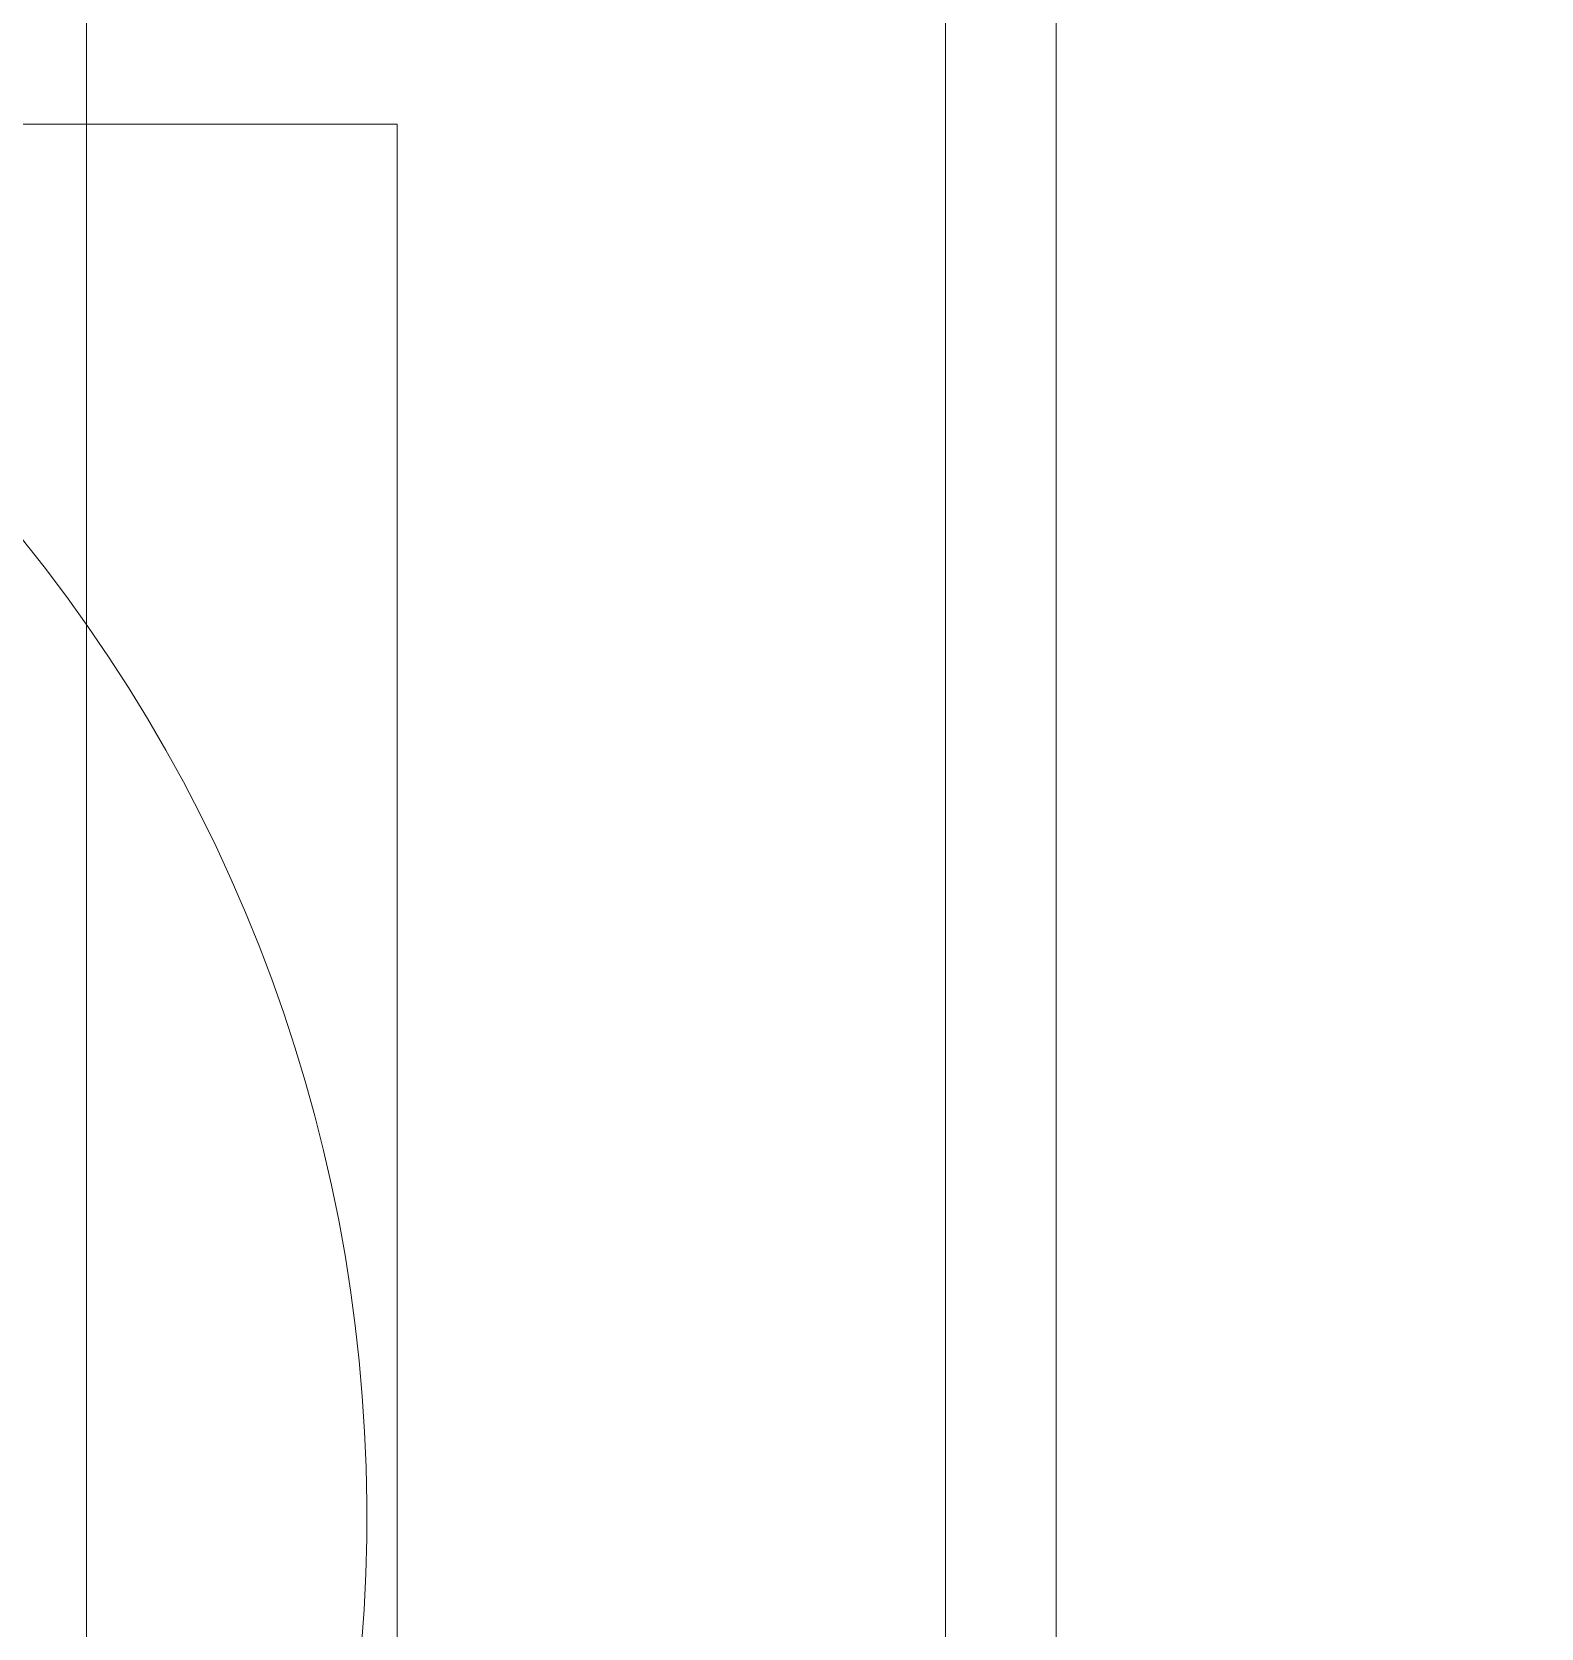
# Model space of a CAD drawing. Header units: millimetres. Extents: x 37984 to 70752, y 14140 to 37584.
# Drawn here: x 39211.82 to 39216.78, y 31078.77 to 31084.01 of the extents above; entities that cross this region are included whole.
import ezdxf

# ---------------------------------------------------------------- set-up
doc = ezdxf.new("R2010")
doc.units = ezdxf.units.MM
doc.set_wipeout_variables(frame=1)
doc.layers.add('000-PI-Oprema', color=30, linetype='Continuous', lineweight=5)

# ---------------------------------------------------------------- blocks, each defined once
blk = doc.blocks.new('TE-18-2 - 48290501')
blk.add_wipeout([(46994.7514, 28609.6596), (47001.6641, 28609.6596), (47001.6641, 28635.0266), (47015.6641, 28635.0266), (47015.6641, 28609.6596), (47022.5767, 28609.6596), (47022.5767, 28595.4553), (47015.6641, 28595.4553), (47015.6641, 28592.1627), (47001.6641, 28592.1627), (47001.6641, 28595.4553), (46994.7514, 28595.4553)]).dxf.layer = '000-PI-Oprema'
at = {"layer": '000-PI-Oprema'}
for p, q in [((47003.4641, 28610.9856), (47003.4641, 28600.8453)), ((47001.3004, 28595.4553), (47001.3004, 28609.6596)), ((47001.6641, 28609.6596), (47001.6641, 28595.4553)), ((47004.4853, 28595.4553), (47004.4853, 28609.6596)), ((47003.4641, 28600.8453), (47005.2891, 28600.8453)), ((47003.4641, 28600.8453), (47003.4641, 28600.8453))]:
    blk.add_line(p, q, dxfattribs=at)
blk.add_arc((47008.6641, 28605.4127), 5.1, 140.1934, 225.9337, dxfattribs=at)

msp = doc.modelspace()

# ---------------------------------------------------------------- block references
at = {"layer": '000-PI-Oprema', "rotation": 180}
msp.add_blockref('TE-18-2 - 48290501', (86216.4875, 59684.5567), dxfattribs=at)

doc.saveas('drawing.dxf')
